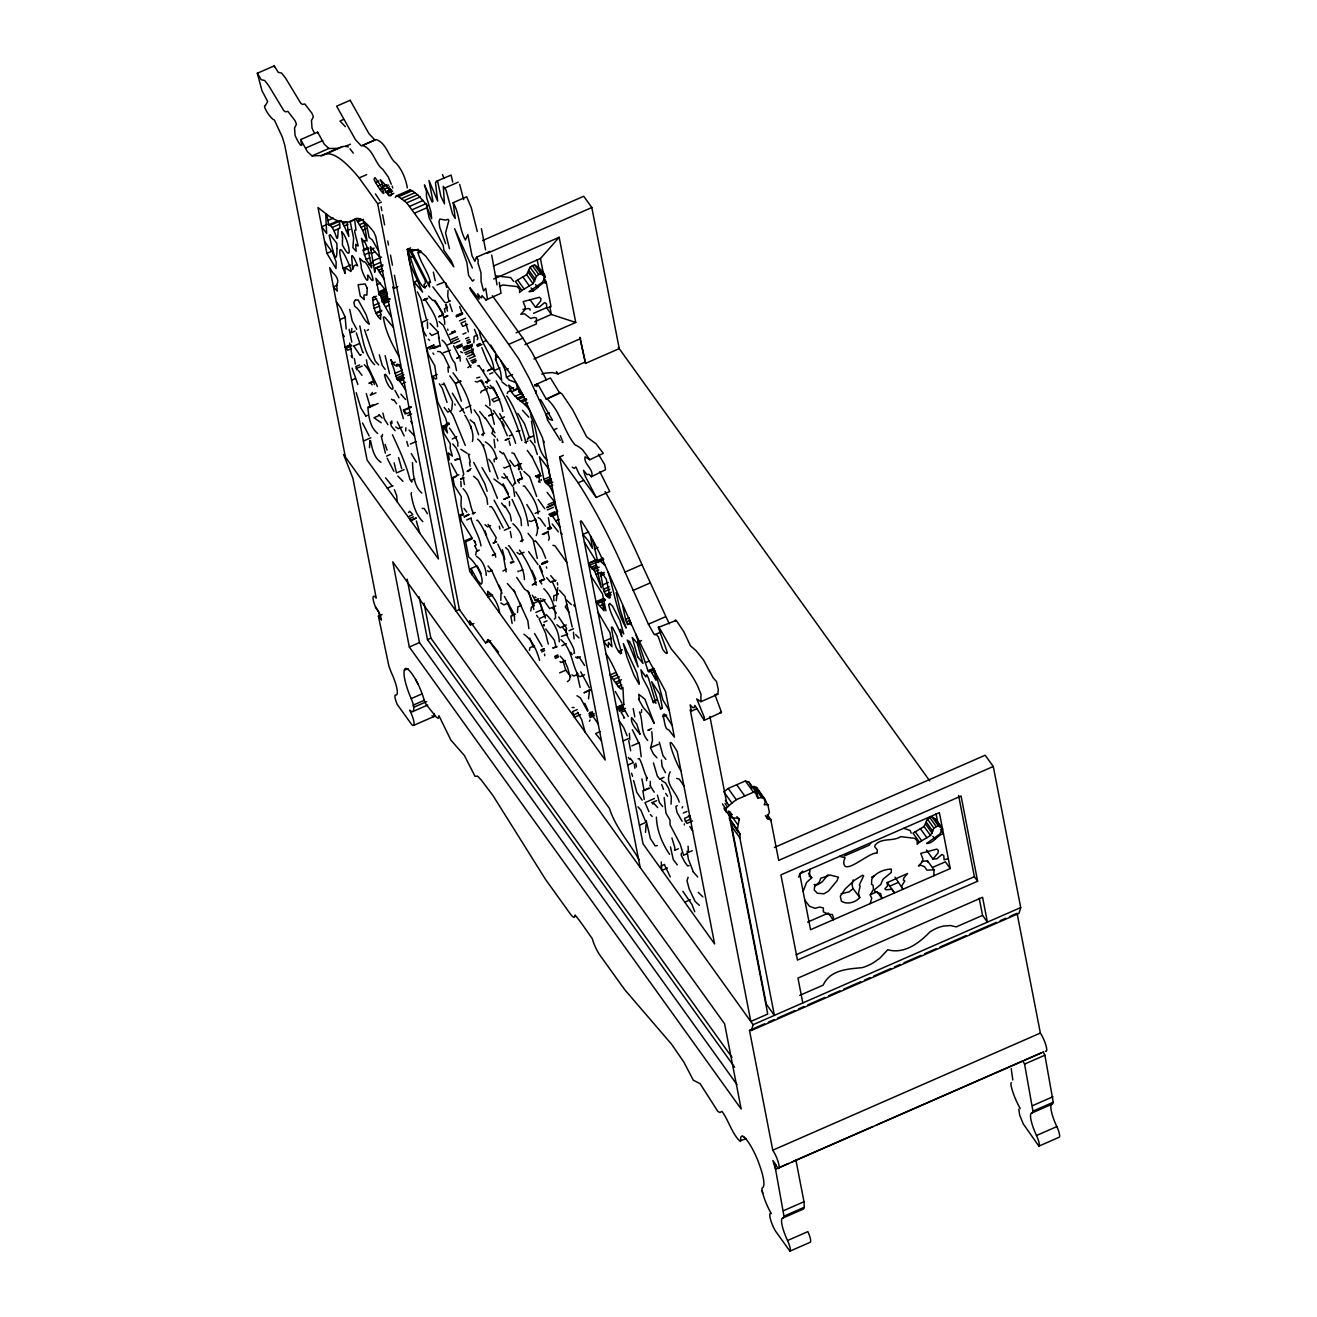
<?xml version="1.0" encoding="UTF-8"?>
<svg xmlns="http://www.w3.org/2000/svg" width="1317" height="1317" viewBox="0 0 1317 1317"><rect width="100%" height="100%" fill="white"/><g stroke="black" fill="none" stroke-linecap="round" stroke-linejoin="round"><path stroke-width="1.5" d="M465.296 445.409L452.949 415.217L448.488 408.764M480.985 545.946C479.602 536.447 473.692 528.265 471.14 519.046M580.122 687.458L576.797 672.724M740.121 834.122L732.038 822.862L731.758 826.516L766.28 1004.114L774.38 1015.374L739.841 837.777L740.121 834.122L737.405 829.611L739.265 818.581L731.264 817.544L727.972 813.659M435.268 280.719L433.342 272.092M382.901 264.832L375.378 268.125L374.703 272.29L370.456 246.641L379.806 257.243M392.433 434.725C399.1 449.179 406.229 464.44 410.031 479.915M404.467 377.814L398.821 380.284L397.257 379.543L390.803 359.59C399.677 374.044 393.569 356.117 401.603 369.386M521.795 440.586C515.556 419.876 506.65 400.105 496.311 380.959M574.064 638.893L573.455 632.259M487.669 504.329L486.796 497.892L477.906 479.931L473.61 476.277M534.965 386.013L534.982 384.91L550.473 377.979L559.807 393.273L546.259 399.199L538.686 385.7L536.924 383.905L537.073 386.474L534.982 384.91M588.518 531.936L582.871 534.406L583.151 535.772M680.955 770.692C676.362 765.045 661.595 724.844 677.218 751.546L714.621 943.943L643.025 843.802L580.32 521.285L581.291 520.939A78.576 17.187 66.4 0 1 590.51 535.904L592.815 540.102A78.74 17.22 66.4 0 1 603.993 562.771L635.699 633.921A263.548 57.652 66.4 0 0 650.45 663.422L665.529 691.409L674.419 737.158L668.773 729.848C664.427 729.914 664.608 718.934 662.895 715.296L664.13 714.044L665.743 715.493L672.164 725.486M364.019 249.308L361.434 238.295L365.171 242.674L367.986 249.061L371.657 267.894L366.11 259.433L363.294 250.74L363.327 249.522L367.772 247.662M427.416 321.891L427.581 328.295M684.346 823.915L684.313 824.969M492.904 428.387L492.558 432.272M381.222 436.19L385.404 453.163M418.065 684.182L415.596 679.506A25.484 5.581 66.4 0 0 404.533 669.464L404.385 670.221A30.143 6.601 66.4 0 0 411.184 698.619A10.503 2.305 66.4 0 1 413.34 704.957L413.472 705.616A10.503 2.305 66.4 0 1 413.686 707.295A21.467 4.692 66.4 0 1 409.653 710.11A12.314 2.7 66.4 0 1 414.015 722.375A12.314 2.7 66.4 0 1 411.727 724.58L397.158 704.315A9.466 2.074 66.4 0 1 395.693 694.997A19.903 4.346 66.4 0 0 392.351 674.847A28.414 6.223 66.4 0 1 388.91 666.139L378.407 616.126L382.095 614.512M531.426 421.127L535.048 442.677M1012.806 1079.973L1011.226 1068.614M933.819 875.756L934 869.862L927.53 860.857L921.884 861.334M598.017 603.285L605.54 599.992L601.935 601.721L604.026 610.792L595.975 601.77L603.499 598.478M527.294 439.302L530.389 436.964M521.516 525.648L520.824 518.733L512.083 499.472M536.249 585.16C533.072 572.829 526.701 560.169 519.491 550.111M671.061 804.21L671.324 796.867L668.608 788.356L665.513 782.957L661.628 780.553M641.906 778.89L644.128 790.595L649.775 788.126M479.289 330.633C481.182 345.202 493.645 355.936 493.941 370.637L501.695 380.465L500.509 371.526L495.307 358.948L496.262 360.512L495.505 354.981L496.295 356.677L498.402 357.236M391.923 423.333L391.775 420.864M541.271 480.326L541.32 479.503M447.945 367.081L448.29 372.151M487.175 491.274L484.903 483.965L473.725 462.448M491.702 255.037L497.085 284.982M1018.798 1109.161L1019.704 1115.236L1023.26 1123.895L1038.899 1146.136L1059.23 1137.229A9.466 2.074 66.4 0 0 1056.827 1126.611A19.903 4.346 66.4 0 1 1051.888 1104.255A28.414 6.223 66.4 0 0 1053.254 1102.247L1044.891 1055.213L1043.196 1052.003M664.18 797.542L665.958 813.165L670.007 820.079L670.073 824.87L680.099 843.999L683.589 855.26L687.342 853.614M602.182 559.725L597.967 562.573L592.815 540.102M600.47 573.965L601.408 571.973L606.264 579.167L610.281 597.474L609.376 598.116C601.573 593.473 603.12 581.916 600.47 573.965L604.24 572.319M366.406 359.87L367.361 365.286L377.419 386.441M356.364 332.954L362.636 352.001M697.055 708.628L691.409 711.098L690.108 704.875L692.742 707.591L694.01 707.673L694.899 705.451L704.233 720.333L704.299 717.337L696.726 698.883L700.842 701.714L700.99 694.388L697.895 686.552C691.326 672.674 680.955 660.574 671.209 648.869C649.067 608.602 661.002 632.539 667.324 652.689L667.044 653.364A14.536 3.177 66.4 0 1 662.747 649.446L658.302 636.852L656.492 634.613L654.236 634.58L648.408 624.209L625.032 572.072A166.09 36.333 66.4 0 0 578.114 482.796L559.577 456.999L563.33 455.353M700.842 701.714L717.781 694.289L718.308 689.828L716.596 681.679L713.172 677.876L703.508 659.949L696.051 650.647L690.454 645.807L683.721 631.518L676.197 620.373L658.385 627.402M511.44 537.534L510.288 531.459M390.392 422.033L391.379 426.214L395.116 430.692M537.352 454.497L534.554 445.837L530.125 440.257M364.529 329.727L375.213 361.039L378.687 364.924M623.649 718.16L624.587 717.946L621.064 712.267L624.834 710.62M502.765 411.513C501.267 402.261 496.427 392.384 490.27 385.321M382.556 434.363L382.193 436.355M467.848 367.608L471.058 365.253M559.231 641.873C559.281 631.716 553.255 621.377 546.242 614.644M538.554 481.923L538.686 481.1M473.922 342.832L474.087 336.477L477.133 335.144M405.866 427.762L405.702 431.005M661.43 760.057L662.155 766.494L665.464 772.667M394.129 462.876L396.516 472.918L404.056 469.626M489.858 405.406C490.566 396.417 485.331 387.774 480.573 380.498M529.418 650.335L529.895 647.717L534.472 645.725M646.417 777.145L646.598 780.586M448.043 290.217L447.764 296.127L449.048 301.149M657.43 795.089L659.438 802.662L662.681 806.58M500.822 600.371L500.987 593.094M378.588 250.971L372.184 239.826L369.106 237.422L366.719 225.388L364.035 221.569A78.74 17.22 66.4 0 0 356.644 218.392L347.803 222.326L339.358 221.355A263.548 57.652 66.4 0 1 329.365 216.4L318.006 207.559L326.896 253.308L336.016 268.586L336.148 261.869L332.51 252.354L324.624 241.637M810.021 869.286L809.329 876.282L811.749 877.731L806.514 882.571L803.107 891.494M339.358 221.355L339.984 227.462L338.173 229.339C337.284 251.218 336.477 227.018 328.806 224.828L326.764 214.605M546.259 399.199L559.988 392.482L562.079 394.079L572.549 409.505L586.723 436.964L596.107 443.829L603.301 453.328L589.818 459.715L585.044 456.834C583.546 464.028 592.979 468.226 591.992 475.651L591.382 476.738L588.88 474.219L587.069 474.68L583.48 470.317L585.225 476.112L596.206 497.447L609.755 491.504L599.861 471.733M682.14 807.93L682.65 806.712M730.293 816.869L731.873 814.63L726.54 812.293L725.848 808.737L731.906 803.057L723.823 791.797L728.186 788.455L745.356 780.932L749.06 782.232L757.143 793.492L757.555 798.069L761.786 797.608L764.568 798.695L765.671 801.148L764.173 804.736L767.893 804.835L769.375 812.457L766.675 818.203L770.725 819.421L778.693 860.396L993.281 766.478L985.182 755.217L774.38 847.489M477.281 231.496L471.288 207.773L466.712 196.76L453.163 202.686L455.27 218.49L452.538 213.996L446.101 190.29L443.253 186.323L444.471 203.822L440.833 196.151L437.573 180.989L435.466 182.701L437.656 201.122L428.98 180.495L432.997 201.452L432.141 202.044L424.42 184.907L426.461 191.261L426.478 196.924L430.873 211.477L431.663 218.704L426.494 205.88L429.21 218.079L443.253 245.703L443.911 250.246L451.336 260.865L453.822 266.824L406.723 202.851L398.639 196.612L396.433 195.871L395.265 197.501M948.306 858.585L944.091 859.853L943.795 855.606L941.968 854.453L936.881 858.766L932.979 859.079L938.066 852.922L938.362 850.535L936.864 849.103L920.748 853.383L922.855 858.882L922.443 861.713L918.393 865.993L920.797 865.236L924.419 866.586L926.921 870.125L934 869.862M536.233 535.64C540.81 524.94 532.052 513.367 526.833 504.51M544.563 279.55L546.176 281.805L551.016 306.696L546.736 307.997L546.456 303.75L544.596 302.597L539.46 306.943L535.492 307.273L540.661 301.083L540.974 298.696L539.46 297.263L523.145 301.626L525.269 307.124L524.841 309.956L520.742 314.269L524.429 313.775L530.8 318.566A6.404 4.363 -35.7 0 1 536.513 318.055L536.332 323.966L516.099 332.822M670.172 771.828C664.081 784.125 676.263 791.402 679.193 802.102M839.637 856.33L845.07 857.746L843.851 861.088C842.304 878.159 869.664 851.095 877.04 853.251L877.352 849.992L874.603 846.617L875.377 844.79C882.028 837.447 892.975 841.777 900.746 836.641L914.772 838.336L917.241 840.954L917.159 844.279L919.447 842.189L912.977 833.167L924.073 826.5L927.431 819.092L931.843 816.738L936.008 819.569L942.478 828.574L938.313 825.743L931.843 816.738M919.447 842.189L930.543 835.505L933.901 828.113L938.313 825.743M499.637 286.447L502.962 284.966L517.137 286.612L519.639 289.213L519.54 292.539L521.845 290.431L515.375 281.41L526.619 274.677L530.027 267.252L534.504 264.865C538.571 267.812 547.658 273.887 544.053 279.006L542.522 282.167L529.022 291.683C536.282 291.798 539.41 283.353 546.176 281.805M521.845 290.431L533.089 283.698L536.513 276.257L538.719 274.463L540.974 273.87L545.189 276.702M391.412 316.969C385.93 308.754 381.749 300.572 379.214 291.699L384.86 289.23M473.676 513.992C469.412 505.679 470.284 495.538 463.057 488.689M385.124 355.656L389.585 373.83M681.399 853.004L681.185 855.079L684.692 861.944L687.672 865.944L689.038 865.615M478.614 434.758L474.186 422.592M528.298 525.697C526.685 513.943 522.536 501.761 515.737 491.85M787.533 1240.532L807.848 1231.625A9.466 2.074 66.4 0 1 810.268 1242.26L789.937 1251.15A9.466 2.074 66.4 0 0 787.533 1240.532A19.903 4.346 66.4 0 1 782.611 1218.159A28.414 6.223 66.4 0 0 783.977 1216.167L774.577 1163.8L778.347 1168.541A11.721 2.568 66.4 0 0 778.215 1161.956A11.721 2.568 66.4 0 0 772.766 1150.202L749.488 1030.404L751.447 1030.454L753.11 1024.692L1020.708 907.561L993.281 766.478M1020.708 907.561L1019.029 913.339L751.447 1030.454M475.7 555.132L476.277 551.411L479.322 550.078M853.284 879.954L852.017 884.135L852.79 888.168L859.754 897.568C855.573 902.507 847.029 904.927 841.415 901.174L840.295 896.251L845.267 888.827L854.387 880.316L862.536 875.229L863.672 875.789L859.392 884.892L860.1 886.39L858.486 893.14L859.754 897.568M650.236 781.409L650.417 786.134M656.409 817.198C656.706 830.187 662.253 843.571 669.563 854.338M486.269 575.414C485.989 568.434 482.664 560.104 476.507 556.367M369.468 447.681L369.879 440.52M871.163 842.485L869.253 845.218L844.246 856.017M461.18 486.681L460.802 481.248M490.039 471.7C486.269 461.329 486.747 446.216 477.659 439.104M548.547 540.184L549.436 538.209L547.79 531.541M645.495 832.328L646.087 824.343M661.249 861.911L661.825 870.438L667.472 867.969M386.408 291.238L375.855 278.266L379.263 295.288L379.214 291.699M480.639 392.812L481.265 391.297L487.356 388.63M687.079 851.259L688.412 859.26L693.417 872.068M798.678 877.122L800.045 873.566L802.662 871.146M351.837 328.493L351.31 332.707L355.063 331.061M488.13 379.494L486.961 383.263M511.358 520.956L510.239 514.815L505.004 505.876M650.763 747.612L652.458 740.45L651.833 731.775M470.893 426L471.206 428.766M870.142 903.627L871.755 898.227L870.191 895.033L873.467 889.337L873.039 885.106L871.558 884.366L871.722 879.344C875.245 872.71 884.267 869.22 891.362 869.072L891.263 872.43L882.983 879.246L880.76 884.497L874.504 889.716L874.9 891.741L880.596 893.552L881.946 898.457L877.089 891.708L870.339 894.655M471.865 352.182L473.363 349.021M524.396 579.661C524.182 567.446 516.165 555.642 509.152 545.88L508.461 545.814M426.807 285.526C418.46 299.634 401.669 218.671 410.147 264.305L422.576 292.111L414.312 282.118L414.74 287.304M556.301 600.717L557.733 587.645M653.693 668.871L649.363 671.67L647.997 670.797L635.699 633.921M502.403 549.699L504.806 559.462M514.684 496.394L513.416 487.405M513.515 485.133L514.519 483.158M459.814 411.414L463.502 408.879M366.258 393.52L370.357 407.299M704.233 720.333L721.502 712.299L714.868 694.52M566.787 604.24L565.322 606.972L568.993 612.076M589.39 721.288L590.082 720.02M357.895 384.432L352.1 368.151M411.53 492.69L411.052 493.513C412.665 503.473 415.497 514.387 422.79 521.647M372.612 297.84L374.308 296.457C379.526 302.4 381.222 311.619 380.58 319.307C374.621 313.989 373.123 305.478 372.612 297.84L376.382 296.193M590.51 535.904L592.42 548.316L588.353 540.81L582.871 534.406M530.751 611.039L531.377 607.055L534.422 605.721M495.011 541.369L496.196 537.599L488.047 524.38M659.323 742.179L662.978 755.645L665.908 759.333M472.243 513.795L475.289 512.461M517.482 612.487L517.861 606.907L520.906 605.573M648.935 811.684L645.017 802.613L654.434 798.497M457.806 446.265L457.888 442.66L455.649 437.26L449.509 428.074M504.098 499.275L508.823 497.036M408.813 191.574L409.982 189.944L412.188 190.685L417.604 194.718L427.729 205.896M497.414 498.369L491.768 484.277L482.006 467.634M408.599 512.576L409.587 511.243L412.155 513.679M473.857 623.484L470.465 624.966L469.642 620.735L485.594 642.943L488.195 639.634L498.567 652.162M495.077 447.764L494.007 439.368M514.634 620.784L514.305 614.397L504.427 596.436M509.728 438.314L505.481 439.927M828.064 874.768L822.088 881.978L817.495 884.794L814.169 884.514M641.346 712.612L641.741 709.616M521.96 541.682C523.195 535.097 517.581 527.788 512.889 523.705M853.284 888.563L849.136 891.872L841.086 893.799M493.727 278.99L540.464 258.527L559.165 237.29L575.727 322.467L524.973 344.692M475.338 545.732L476.145 544.826L474.219 540.908M505.152 440.322L508.527 438.594M477.363 339.72L477.873 337.909L474.433 329.349M589.588 689.762L588.501 698.883M372.415 392.433L370.324 395.281L375.971 392.812M462.827 476.178L463.749 474.087L459.353 455.353L456.324 448.208L452.752 443.977M437.524 326.649C437.409 317.167 429.474 306.614 424.683 298.91M465.675 408.04L470.827 405.471M936.074 813.857L937.72 822.335L942.577 829.084L939.861 834.023L926.526 843.473C933.72 843.604 936.782 835.208 943.466 833.677L940.568 829.628M474.038 279.797L472.54 281.163L468.572 275.319L466.893 262.527L454.678 228.763L472.359 268.042M472.424 441.541C474.548 432.865 469.642 423.333 465.329 415.711L464.72 415.382M368.48 329.53L367.196 330.567M507.21 393.503L507.918 391.89L510.963 390.556M528.891 628.653L527.821 620.768L514.387 591.481L507.341 583.579M567.38 681.679L569.487 679.901L570.129 676.74L567.545 667.538L564.894 661.381L560.186 656.162M341.877 146.862L322.731 155.505L312.03 155.883L307.388 151.669L300.72 139.569L317.66 132.161L324.328 144.261L328.954 148.475L337.778 148.409L341.877 146.862A166.09 36.333 66.4 0 1 348.314 146.928M518.141 571.726L518.058 570.887M483.059 435.647L483.602 432.223L479.24 417.16L474.087 409.817M526.142 443.236C521.911 427.268 516.379 410.624 507.226 396.466L506.502 396.121M509.547 505.712L509.481 501.415M731.906 803.057L736.269 799.715L753.439 792.192L757.143 793.492M505.02 498.88L504.246 499.044M390.326 188.529L386.144 192.397L391.692 190.191M573.784 653.495L574.442 653.051C574.097 644.474 565.701 638.268 566.014 629.263M490.023 251.333L476.474 257.259L474.877 261.276L472.029 255.794L467.848 234.591L465.444 240.04C458.843 228.615 459.962 214.194 453.163 202.686M871.558 877.237L874.274 875.492M426.938 348.281L433.902 345.087L426.938 348.281L428.091 354.026L434.775 365.78L436.684 378.72L435.087 378.901L432.585 376.53L437.162 374.522M677.234 805.658L675.851 806.481L677.02 812.424L682.107 821.232M370.291 382.325L368.958 383.428L372.711 381.782M688.1 877.287L686.997 880.711L689.104 888.777L695.096 901.404L699.393 905.339M444.751 324.295C445.047 316.31 438.94 306.68 433.688 300.111M460.357 361.187L459.929 357.911L453.641 345.762M370.209 406.838L368.76 407.562L378.16 403.446M412.451 462.58L412.781 467.749C413.39 476.194 414.822 487.175 421.835 493.068M464.407 484.508L463.551 479.339M554.408 619.089L555.544 617.887C555.33 607.417 551.28 595.745 543.806 588.699M556.63 513.334L557.387 512.971L550.539 516.001L552.531 516.165L559.906 527.08M527.985 438.347L529.22 436.8L524.462 423.646L517.877 413.423M539.542 399.545L540.744 399.709L552.547 420.288L549.173 419.25L545.929 414.361L529.302 378.522L518.569 358.57L470.597 290.168L469.971 287.616L479.026 299.14L477.758 293.773L480.54 297.576L481.561 297.79L482.022 295.617L485.907 299.947L487.488 299.206L485.726 288.357L483.537 290.925L481.084 281.41L480.985 272.817L477.989 263.021L478.153 259.712L476.474 257.259M345.383 457.032L284.801 145.364L282.381 137.215L274.348 119.929C271.154 119.748 261.655 104.932 265.458 105.459L267.664 101.524L262.001 90.725L257.325 73.258L274.265 65.85L278.2 72.303L281.591 73.077L285.476 77.95L300.671 103.121L302.4 104.405L304.787 103.961L311.964 113.262L313.38 116.818L311.487 120.555L312.03 128.095A14.536 3.177 66.4 0 0 314.335 132.836M343.408 119.518L340.016 120.999L345.35 126.695M305.742 148.047L322.681 140.639M312.03 155.883L328.954 148.475M320.838 155.834L337.778 148.409M345.4 146.401L350.47 144.179M324.953 154.287A166.09 36.333 66.4 0 1 359.129 177.927L366.653 174.634M375.543 182.503C388.729 203.921 384.317 189.352 374.966 177.548L373.962 179.227L375.543 182.503L378.934 181.022M377.683 186.158L381.057 184.676M386.424 184.742L383.049 186.224L388.647 185.088M379.872 189.352L383.263 187.87M386.605 192.414L388.778 195.558L390.754 195.756L392.005 194.142L389.997 189.829L380.267 179.622L384.416 189.138L389.503 186.915M390.82 189.5L385.749 191.722L384.416 189.138M391.231 190.158L386.144 192.397L389.865 191.163M387.478 193.418L392.548 191.195M327.67 220.532L333.316 218.062M388.778 195.558L393.849 193.336M327.39 224.302L321.743 226.771L326.665 233.488L325.727 213.881M328.806 224.828L338.206 220.713M397.849 286.629L394.096 288.275L377.666 203.74L381.42 202.094M396.433 195.871L409.982 189.944M329.53 225.586L341.301 220.532M402.031 194.537L407.118 192.315M398.639 196.612L412.188 190.685M436.273 181.384L451.122 175.062L452.735 182.092M332.049 227.545L339.572 224.252M342.354 222.112L342.897 223.61L346.667 221.964M401.356 198.637L414.904 192.71M354.01 220.104L350.24 221.75L353.615 238.262L352.874 247.612L356.166 251.218L355.672 244.32L358.01 246.049L357.994 245.143L354.685 231.874L354.783 230.228L356.018 230.063L354.569 219.297M342.897 223.61L344.165 225.997L347.918 224.351M334.041 230.722L339.687 228.253M356.002 218.556L357.105 220.729L360.874 219.066M404.056 200.645L417.604 194.718M357.105 220.729L357.829 221.832L363.476 219.363M406.723 202.851L420.271 196.924M357.829 221.832L359.475 224.73L365.122 222.26M347.062 222.359L348.791 236.401L346.437 230.985L350.207 229.339M444.636 188.117L458.184 182.19M359.475 224.73L360.99 227.364L364.76 225.717M409.571 206.407L423.119 200.48M360.99 227.364L362.57 230.277L366.324 228.631M412.336 209.666L425.885 203.723M415.102 212.91L426.955 207.724M326.896 253.308L332.543 250.839M362.57 241.966L366.34 240.32M363.294 250.74L368.941 248.271M370.423 249.753L374.193 248.106M364.2 254.872L369.847 252.403M370.966 253.605L374.736 251.959M343.095 268.289L345.07 273.442L344.922 269.195L346.437 268.454L350.865 271.516L351.26 270.594C345.614 253.786 334.057 234.475 343.095 268.289L350.618 264.98M366.11 259.433L369.879 257.786M372.184 261.21L381.584 257.095M368.727 264.207L372.481 262.544M407.167 249.39L419.135 250.378L425.868 256.255L513.663 378.473A43.757 9.565 66.4 0 1 522.256 393.931L542.588 437.919L605.194 760.041L469.774 571.512L407.167 249.39L410.558 247.909M372.974 265.672L380.498 262.379M407.546 251.366L410.608 250.032M407.99 251.399L412.55 249.407M423.761 286.859L425.095 288.077L423.942 284.62L425.523 283.188L424.979 279.895L410.328 251.629L414.904 249.637M410.328 251.629L416.468 249.786M337.185 285.196L333.415 286.843L337.267 291.172L336.658 284.423C339.885 280.916 335.67 274.858 332.641 272.553L329.694 267.697L367.097 460.094L438.462 559.017L375.773 236.484L373.896 232.187A78.74 17.22 66.4 0 0 365.846 223.133M375.378 268.125L382.77 265.886M411.892 251.777L429.655 287.04L429.029 281.92L430.511 282.513C428.107 271.993 420.666 262.906 417.868 252.354L420.913 251.02M377.123 268.355L378.506 270.248L382.276 268.602M409.258 257.984L413.834 255.975M378.506 270.248L379.543 272.306L383.296 270.66M376.827 284.719L380.597 283.073M482.598 240.534L583.727 196.266L591.81 207.543L619.237 348.626L585.522 363.377L579.892 337.415L585.522 363.377M378.917 292.506L382.687 290.859M380.218 292.835L385.865 290.366M380.992 294.103L386.638 291.633M381.486 295.65L387.132 293.181M413.719 282.233L418.296 280.225M372.892 300.276L376.646 298.63M381.749 297.329L387.396 294.86M381.469 298.3L387.116 295.831M486.944 253.44L591.81 207.543M381.568 299.749L387.198 297.28M339.802 319.685L345.449 317.216M381.881 301.066L387.527 298.597M373.501 305.56L379.148 303.075M382.177 301.922L389.7 298.63M382.539 302.4L390.062 299.107M383.56 303.684L389.206 301.214M374.094 308.474L379.74 306.005M385.716 306.696L389.47 305.05M443.533 282.381L436.981 284.966M376.036 312.738L381.683 310.269M376.185 313.462L381.831 310.993M377.65 316.146L381.42 314.5M493.365 266.083L559.165 237.29M427.663 298.218L423.103 300.21L426.955 299.14M350.766 344.61L345.12 347.095L347.704 350.223L351.458 348.577M445.903 302.894L450.463 300.885M347.112 346.799L350.882 345.153M346.206 348.215L351.853 345.745M353.516 346.141L359.162 343.671M427.86 319.735L421.769 322.402L423.498 331.061L426.214 335.95M443.22 314.565L438.561 316.804L443.138 314.796M444.57 316.854L447.615 315.52M444.767 317.315L447.813 315.981M485.907 299.947L501.036 293.279L499.275 282.414M456.423 316.64L462.514 313.973L462.448 312.672L456.357 315.356L456.423 316.64L462.514 313.973M459.468 320.838L465.56 318.171M359.623 364.941L355.853 366.587L356.907 369.896L356.38 368.447L362.126 366.093M437.886 332.773L431.795 335.44L429.721 333.283M465.56 321.134L460.999 323.142L462.827 326.402L467.403 324.394M454.595 331.127L451.55 332.46L455.221 331.193M449.377 334.502L455.468 331.835M351.557 380.169L355.327 378.522M391.495 363.722L395.248 362.076M462.942 334.156L465.988 332.822M451.418 339.523L457.509 336.839M429.572 349.12L435.664 346.437M432.947 348.215L439.187 345.581M434.198 348.33L438.775 346.322M452.472 341.432L458.579 338.765M396.763 366.225L400.516 364.579M452.653 342.667L447.731 344.774M453.756 343.539L459.863 340.873M465.691 338.683L468.737 337.35M374.127 381.057L370.357 382.704L372.184 384.844M466.613 340.741L469.659 339.407M394.656 373.485L402.179 370.192M455.945 346.684L462.053 344.017M533.55 313.331L546.489 307.668L551.329 314.434L575.727 322.467M467.173 342.535L470.218 341.202M450.282 350.273L443.236 352.775M456.884 347.622L461.46 345.614M457.575 347.721L462.152 345.729M467.387 343.523L470.432 342.19M457.411 348.034L461.971 346.025M395.528 376.135L403.068 372.843M462.975 347.49L467.551 345.482M467.881 346.141L472.457 344.132M396.351 378.144L403.875 374.851M463.238 348.923L467.815 346.914M467.634 347.392L472.21 345.383M466.86 348.1L471.437 346.108M467.502 348.297L472.079 346.289M397.257 379.543L402.903 377.074M483.257 341.844L486.302 340.51M463.765 350.618L469.873 347.951M477.001 344.807L480.047 343.474M477.017 345.482L480.079 344.149M398.08 380.3L403.726 377.831M477.429 346.486L481.989 344.478M534.702 321.71L551.329 314.434L549.782 306.449M398.821 380.284L399.693 381.288L403.446 379.642M464.753 352.841L470.844 350.174M459.913 355.985L456.653 358.422L459.715 357.088M465.625 354.52L471.716 351.853M399.693 381.288L401.669 383.955L405.438 382.309M467.321 356.66L473.412 353.993M469.165 358.668L475.256 356.002M470.877 360.907L475.453 358.899M509.317 344.083L522.865 338.156L532.117 352.643L546.308 379.757M373.501 404.681L367.855 407.151C368.612 416.353 369.945 427.251 377.699 433.507M471.881 362.307L476.441 360.298M472.77 363.212L475.816 361.879M379.592 415.283L373.946 417.752L381.239 422.741M460.522 381.074L455.945 383.082L461.049 381.189M488.031 370.423L492.591 368.414M487.389 370.95L493.48 368.283M405.224 414.032L403.463 410.081L411.003 406.788M493.941 370.637L500.032 367.97M403.628 410.608L411.151 407.315M479.882 377.139L476.639 377.963M489.743 373.962L492.788 372.629M481.643 380.004L477.083 382.012L475.289 381.436M546.868 460.012C535.196 448.29 538.867 431.252 531.13 417.193C531.064 402.376 511.012 399.808 508.757 385.091L514.848 390.244L517.499 387.61L515.918 382.556L509.152 380.02L506.452 377.222L505.201 370.044L508.247 368.711M410.361 412.023L406.591 413.67L403.463 410.081M533.978 358.998L580.698 338.551M407.809 415.563L411.579 413.917M488.903 380.415L485.364 382.309L489.94 380.317M506.452 377.222L512.543 374.538M363.393 441.03L370.917 437.738M402.129 427.054L398.376 428.7L395.775 426.988M493.151 387.149L490.089 388.482L487.208 386.391M451.204 410.69L447.764 412.073L444.158 407.43M510.519 389.058L513.564 387.725M498.089 396.845L491.998 399.512L493.727 401.833L499.818 399.166M512 391.593L518.091 388.927L523.952 396.845L517.861 399.512M541.781 374.044A28.562 19.459 -35.7 0 1 545.403 373.09L552.267 372.579L558.112 373.896L584.715 362.257M448.932 422.872L445.887 424.206L447.352 424.453L445.706 418.526L437.623 401.685L432.585 376.53M449.278 459.962L448.373 452.9L452.34 456.094L450.184 448.34L450.398 443.845L443.994 433.523L442.561 426.379L448.669 423.712M442.644 426.757L448.735 424.09M442.677 426.988L449.097 424.189M515.177 396.269L521.269 393.602M442.561 426.379L444.059 428.091L447.105 426.757M410.361 444.043L416.007 441.574M516.758 398.442L522.849 395.759M386.49 456.126L390.244 454.48M520.199 401.241L526.29 398.557M522.158 401.8L526.718 399.808M524.742 404.138L527.804 402.788M452.274 439.005L456.785 436.767M499.9 418.888L504.477 416.88M484.59 433.26L481.578 434.742M549.321 412.88L545.929 414.361L547.592 420.172L560.252 440.339M387.28 488.195L392.927 485.726M519.935 430.791L516.297 431.4M509.3 435.911L512.346 434.577M457.789 458.678L454.744 460.012L459.254 459.156M411.036 480.475L411.777 481.824L411.036 480.475L414.806 478.828M533.418 435.746L530.504 437.442M524.808 442.364L527.854 441.03M553.568 429.935L556.959 428.453M470.992 468.506L467.107 471.519L470.169 470.153M458.876 474.778L452.785 477.445L454.414 485.627L461.296 496.624L460.966 505.201L463.041 515.21L460.292 514.963L461.444 520.775L472.112 537.962M497.118 457.987L494.073 459.32L494.237 461.757M452.9 478.055L455.945 476.705M460.621 478.861L463.666 477.528M460.934 479.306L463.979 477.972M510.552 465.395L504.46 468.062L503.785 467.37M521.483 463.6L514.404 466.317L509.877 460.242M409.06 516.33L412.814 514.684M413.439 516.857L409.669 518.503L410.361 520.33L416.007 517.861M507.243 476.886L504.197 478.219L501.744 476.919M410.641 520.742L416.287 518.272M522.487 478.795L517.532 480.079L522.092 478.071L520.116 471.634M522.19 478.203L517.927 480.804M540.233 474.713L535.492 476.425L540.069 474.433M535.492 476.425L540.2 474.564M536.727 477.692L541.303 475.684M460.292 514.963L463.337 513.63M460.407 515.293L463.452 513.959M460.423 515.638L463.469 514.305M553.37 493.463L549.782 486.45L545.337 482.45L543.905 479.437L550.012 476.77L547.658 465.362M468.819 514.815L464.243 516.824L468.605 514.239M464.243 516.824L468.803 514.486M544.596 481.347L550.687 478.68L551.444 479.783L545.337 482.45M503.967 499.258L509.597 496.888M546.259 482.796L550.835 480.787M547.164 483.141L551.741 481.133M466.728 519.935L471.305 517.943M548.267 484.261L552.844 482.252M549.782 486.45L552.827 485.117M591.382 476.738L605.54 469.725L604.684 464.687L598.412 454.233M578.114 482.812L583.76 480.343M490.632 525.532L487.586 526.866L484.969 524.676M465.428 540.628L471.519 537.962L472.161 538.851L466.053 541.517L465.428 540.628L468.687 556.992C475.437 562.26 483.586 576.583 481.94 582.97L481.034 584.254L477.775 580.649L470.992 568.516L477.1 565.849L481.265 573.603M547.987 504.559L554.078 501.892M547.032 507.061L553.14 504.395M546.753 507.736L552.844 505.07M535.13 513.317L539.707 511.309M547.312 509.942L553.403 507.275M504.362 530.257L510.453 527.59M535.723 519.458L531.146 521.45L529.072 520.873M548.86 514.321L554.951 511.655M549.782 515.589L555.873 512.922M552.531 516.165L557.091 514.173M496.493 541.764L493.282 542.966L496.41 541.6M556.087 520.742L559.132 519.408M550.539 526.833L547.493 528.166L548.267 529.269L551.313 527.936M520.396 541.271L523.442 539.838M548.498 529.615L551.56 528.282M495.505 553.634L492.229 555.527L495.274 554.194C487.948 543.608 485.808 529.944 477.544 520.281L476.754 520.297M542.324 534.225L548.415 531.558L543.526 534.455M524.067 552.267L519.507 554.276L516.988 552.432M491.949 570.376L488.903 571.71L487.537 570.788M510.436 562.458L513.482 561.124M510.963 563.215L514.009 561.882M506.387 569.174L502.896 571.018M519.655 571.051L522.717 569.718M547.23 561.009C539.295 563.742 540.217 565.866 547.609 561.816M541.468 564.137L547.559 561.47M492.69 595.037L488.113 597.029L487.537 594.955L490.582 593.621M594.296 549.008L598.066 547.362M459.781 609.392L456.011 611.055L392.96 286.711L394.096 288.275M536.348 582.098L532.216 584.946L535.278 583.612M544.612 579.529L539.707 580.995L544.283 578.986M544.431 579.2L540.036 581.538M588.452 563.116L595.992 559.824M596.091 560.383L588.567 563.676L594.938 571.594L601.276 587.728L594.988 559.248L584.369 542.044M597.375 560.532L603.021 558.062M589.44 565.306L596.963 562.013M556.037 580.336L550.473 582.163L546.571 577.57M597.77 561.898L603.762 559.198M508.527 602.906L503.95 604.915L500.888 603.005M590.724 567.429L596.371 564.96M409.324 647.009L392.762 561.832L724.613 1023.836L741.158 1109.013L409.324 647.009L419.481 642.564L407.167 579.167M734.639 1067.247L427.465 639.601L430.857 638.103L424.058 603.186M591.761 568.895L597.408 566.425M592.848 569.273L596.617 567.627M593.555 569.652L599.202 567.166M594.938 571.594L598.708 569.948M538.324 599.07L535.212 600.272L532.331 595.119M535.229 600.585L538.274 599.251M596.272 574.196L600.025 572.533M533.632 603.318L539.723 600.651M540.579 601.474L543.625 600.14M540.628 601.688L545.189 599.696M558.276 593.934L553.7 595.926L553.93 600.881M600.684 575.727L604.454 574.08M515.424 614.15L510.848 616.158L512.132 623.517M625.032 572.072L641.972 564.664L669.266 623.797M535.821 612.438L541.913 609.755L540.168 602.478M404.385 670.221L408.072 668.608M602.692 584.896L608.339 582.427M555.758 605.919L549.666 608.602L542.983 599.12M603.565 589.275L609.211 586.806M539.262 618.628L545.353 615.961L541.913 609.755M485.594 642.943L490.681 640.721M604.24 591.712L609.886 589.242M605.606 594.691L611.253 592.222M543.97 622.184L547.016 620.85M606.018 595.498L610.051 593.588M607.367 596.436L611.121 594.79M596.996 602.05L604.536 598.741M633.016 590.46L649.956 583.052M600.42 605.622L604.19 603.976M566.31 625.015L560.219 627.682L556.91 624.735M411.184 698.619L422.263 693.763M569.043 630.695L573.603 628.703M567.66 634.201L561.404 636.457M424.453 700.216L413.357 705.056L413.686 707.295L426.626 701.632M541.024 649.956L544.069 648.622M541.139 650.335L544.184 648.935M541.666 651.915L544.711 650.582M553.041 647.964L556.087 646.631M557.124 646.861L552.975 647.964M566.409 643.733L561.832 645.725M412.912 711.493L427.696 705.023M630.892 623.83L631.057 624.686L628.489 623.649L627.732 624.768L625.575 619.434L629.328 617.788M626.365 621.953L630.119 620.307M627.271 624.11L631.024 622.464M554.77 656.278L557.815 654.944M554.918 657.265L557.964 655.932M555.362 658.385L558.408 657.051M611.22 638.185L603.696 641.478L608.256 647.305L608.487 642.433L611.961 646.795L610.1 632.802L598 612.207M413.719 725.354L434.05 716.464M565.47 660.492L560.91 662.5L560.038 661.644M648.408 624.209L665.348 616.8M580.353 656.821L577.307 658.154L575.562 657.035M559.626 672.855L565.734 670.172L570.804 676.675M637.84 642.153L641.609 640.506M655.175 634.531L660.805 632.061M618.529 651.487L620.62 653.792L621.624 653.084L616.85 635.946L612.421 627.188L611.384 627.155L613.442 639.568L616.076 647.157L618.529 651.487L622.299 649.841M578.443 674.041L573.883 676.033L571.973 674.798M584.633 674.716L580.056 676.708L578.426 675.654M615.829 672.444L610.183 674.913C635.189 713.419 612.685 661.677 606.166 654.17M611.862 677.053L617.508 674.567M645.626 662.616L649.396 660.969M590 689.598L583.958 692.841L590.065 690.174M613.804 679.309L619.451 676.839M615.829 682.206L621.476 679.737M616.817 683.803L620.587 682.157M647.997 670.797L653.627 668.328M648.507 671.785L654.45 669.201M618.101 686.618L621.854 684.972M649.94 670.518L651.717 672.608L655.487 670.962M577.175 709.583L572.599 711.575L574.475 717.271L580.567 714.604M573.702 714.901L578.278 712.892M589.39 713.205L592.452 711.871M588.946 713.798L591.992 712.464M589.259 715.345L593.835 713.353M589.423 716.135L594 714.127M589.917 717.633L594.494 715.625M616.504 707.361L624.028 704.068M624.11 704.513L616.586 707.805L617.887 709.715L623.534 707.245M617.146 708.661L622.793 706.192M617.393 709.007L623.04 706.538M619.072 710.966L624.719 708.497M619.945 710.884L625.591 708.414M653.331 701.517L655.948 703.196L648.524 678.337L646.762 674.699L645.84 676.938L640.885 669.76L642.367 677.35L648.458 688.939L653.512 702.866L653.314 701.517L657.101 699.87M600.19 731.577L595.613 733.585L601.457 740.812M662.863 716.728L666.632 715.082M623.023 740.977L628.67 738.491M651.586 728.564L647.832 730.211L649.594 730.161M631.864 745.883L639.387 742.59M658.286 744.319L650.45 747.727L653.413 753.999L656.969 757.802M627.715 765.062L633.362 762.592M663.998 777.293L659.85 779.22L657.381 776.207L653.462 762.971M648.557 788.208L642.91 790.677L644.211 799.452M656.656 800.621L652.886 802.267L657.726 807.617M639.404 825.216L645.05 822.746M683.243 813.05L686.997 811.404M690.19 815.882L684.56 818.351L685.466 821.396L686.947 823.388L692.594 820.919M685.466 821.396L691.112 818.911M678.321 848.79L674.551 850.436L674.913 847.901L671.917 837.958M692.215 850.716L688.445 852.362L688.067 846.238M660.936 866.059L664.69 864.413M684.675 902.244L690.322 899.774M807.568 922.13L828.278 913.076L833.134 919.826L833.48 917.669L832.328 914.475L828.623 914.442L823.339 911.841L823.339 907.89L819.684 907.051L814.96 908.302L809.461 906.244L804.786 900.071M889.683 886.193L898.095 882.522M932.617 867.409L945.392 861.812L950.248 868.562L810.548 929.72L799.682 873.813L939.383 812.655L950.248 868.562M796.11 954.743L974.382 876.71L958.595 795.484M977.626 881.221L797.476 960.077L780.915 874.883L961.064 796.028L977.626 881.221L974.382 876.71M799.748 995.389L823.158 985.149C830.22 969.641 847.819 969.049 862.207 967.649A35.444 24.15 -35.7 0 0 873.155 962.892L879.805 958.233L887.79 949.722C904.005 954.43 919.101 943.186 929.687 932.156A27.887 18.998 -35.7 0 1 943.696 926.032L950.479 925.538L956.257 926.888L982.548 915.381L979.206 898.194M749.488 1030.404L764.568 1023.803M768.338 1022.157L773.984 1019.671M777.754 1018.025L794.711 1010.6M798.481 1008.954L804.127 1006.484M807.897 1004.838L824.87 997.413M828.623 995.751L839.933 990.812M843.703 989.166L860.659 981.741M864.429 980.095L870.093 977.609M873.862 975.963L890.819 968.538M894.589 966.892L900.235 964.423M904.005 962.76L920.962 955.352M924.732 953.689L936.041 948.75M939.811 947.104L966.201 935.547M969.954 933.901L996.343 922.344M1000.113 920.698L1005.76 918.229M1009.53 916.583L1017.07 913.274L1040.364 1033.071A11.721 2.568 66.4 0 1 1045.797 1044.842A11.721 2.568 66.4 0 1 1045.928 1051.41L1045.385 1051.18M415.596 679.506L418.213 684.494A21.434 4.692 66.4 0 1 424.173 700.298L425.967 704.216L436.322 717.172L438.182 718.341L438.956 715.707L450.875 740.105L464.407 755.514L475.009 776.306L477.594 776.141L481.265 780.01L493.118 795.797L545.617 879.542L570.459 914.113A14.635 3.21 66.4 0 0 575.019 915.035C580.204 920.896 586.691 930.954 592.238 938.577L592.42 939.268A14.635 3.21 66.4 0 0 599.877 955.088L624.702 989.66L671.522 1044.151L683.77 1061.946L693.318 1080.203L700.084 1083.644L717.847 1111.4L719.856 1112.519L721.864 1111.367C727.939 1118.792 731.692 1133.097 739.693 1140.983L746.262 1138.579M772.766 1150.202L1040.364 1033.071M788.537 1163.454L775.598 1169.117L772.865 1160.59L776.108 1165.101M792.225 1161.841L872.825 1126.562M876.579 1124.932L1022.865 1060.893L1024.577 1064.103L1032.94 1111.136A28.414 6.223 66.4 0 1 1031.573 1113.145A19.903 4.346 66.4 0 0 1036.495 1135.501A9.466 2.074 66.4 0 1 1038.899 1146.136M1024.708 1060.086L1041.335 1052.81M777.804 1168.294L1043.508 1052.003M1024.577 1064.103L1044.891 1055.213M783.681 1210.636L803.996 1201.73L795.929 1160.228M1032.643 1105.621L1052.958 1096.715M783.977 1216.167L804.292 1207.261L803.996 1201.73M782.611 1218.159L802.926 1209.269A28.414 6.223 66.4 0 0 804.292 1207.261M1032.94 1111.136L1053.254 1102.247M1031.573 1113.145L1051.888 1104.255M1036.495 1135.501L1056.827 1126.611M489.759 506.732L491.455 506.716L494.27 510.7L503.193 527.87M493.282 542.966L494.336 542.588M657.348 845.58L655.125 845.86L650.4 838.55L646.219 820.623M442.051 340.148C449.64 345.581 448.751 356.463 454.958 363.113L456.538 370.604M628.258 716.448L624.933 710.406M499.719 451.303L502.814 453.789M598.428 561.371L600.009 560.844L605.211 565.52M422.214 508.395L424.239 508.56L427.482 513.745M630.25 758.378L632.835 761.588M638.054 758.921L639.305 758.559C642.811 764.518 643.634 772.174 647.322 778.314M365.731 415.859L367.344 415.382M552.926 545.32L554.901 545.715L566.787 562.441M511.819 452.883L514.074 453.476L520.577 466.152M439.104 321.644L443.368 325.414L451.188 342.404M474.071 423.053L470.136 419.876M428.535 296.127L432.947 300.589M660.245 778.94L662.303 778.512M566.705 600.223L571.38 604.635M460.851 449.278L467.107 453.328M697.697 876.957L693.203 871.788M523.261 486.088L524.495 485.957C530.504 493.957 537.813 503.538 538.06 513.893M477.544 365.863L478.828 365.813M501.514 503.11L504.954 507.243M527.277 450.398L531.673 456.538M535.295 541.369L534.241 541.057M522.47 410.229L528.792 417.176M540.118 598.577L541.04 598.955M439.351 383.823L442.331 388.416L447.039 402.442M523.903 471.437L529.747 476.803L536.678 496.427M496.493 275.961L510.667 277.591L513.597 281.377M577.389 656.64L579.562 657.743L584.6 665.431M572.187 707.459L574.047 707.591M417.868 252.354L420.37 252.601M430.083 323.422L438.232 332.147M360.43 354.586L361.319 354.767M473.906 540.398L475.421 541.929M409.011 430.083L414.526 435.861M522.882 309.347L524.331 309.561A6.404 4.363 -35.7 0 1 530.043 309.051L530.076 310.17M460.588 351.738L462.613 352.676M437.721 351.441L440.24 351.754L443.829 355.639L449.624 367.789M528.578 551.593L538.06 564.664M538.176 517.63L540.102 518.618L545.452 526.174M596.206 497.447L578.953 473.708L575.858 466.909L574.245 468.375L572.253 467.222M716.366 693.977L717.781 694.289M576.978 695.738L580.435 697.944L587.695 711.295M904.038 828.344L910.08 830.467L911.216 833.118M374.621 364.743C364.579 354.899 362.718 339.16 359.804 325.908M441.919 384.284L443.467 384.663M501.925 381.881L507.078 385.897M676.576 778.413L679.243 779.121L683.869 785.739M378.802 414.657L382.16 418.032M562.03 442.15L563.018 442.43L560.383 435.697M652.145 816.491L650.384 814.565M698.208 892.317L702.866 896.877M469.757 454.563L468.292 454.085L470.317 461.971M505.629 547.609L508.049 549.732L512.511 559.643M528.035 533.303L533.023 539.575L537.27 558.375M534.554 633.477L542.127 646.548M516.708 577.373L524.396 589.012L528.858 592.206L533.862 609.425M764.568 798.695L756.485 787.434L753.686 786.348L761.786 797.608M485.446 417.999L494.929 432.849M432.816 286.859L444.784 302.383M575.743 634.662L578.953 637.971M402.969 481.38L397.849 476.063M485.265 441.903C491.439 445.311 495.669 452.241 496.493 459.189M677.333 864.89L673.234 859.491L670.452 846.864M538.159 499.456L544.794 508.79M464.012 508.477L466.811 512.115M598.165 723.906L590.115 712.168M391.445 399.199L393.125 400.236M642.136 800.16L636.835 792.406L633.642 780.52M380.992 462.3C373.847 457.822 372.135 448.257 370.521 440.586M488.854 459.353L492.443 464.012L498.056 478.828M616.932 593.045L616.142 592.535L619.863 608.931L626.118 628.028C616.158 610.858 614.265 591.053 608.108 572.286M691.409 711.098L690.223 709.814L750.805 1021.465L767.745 1014.057L728.268 810.976M523.952 634.251C532.463 640.161 536.957 650.763 539.575 660.41M364.332 364.743C369.468 369.781 372.645 377.502 374.324 384.432M560.927 639.667C571.331 648.771 571.578 661.76 577.044 673.086M378.407 616.126L381.14 619.105M384.004 278.891L379.543 272.306M385.157 369.353L382.21 365.385L379.28 354.783M535.031 596.881L535.986 597.589M411.217 453.525L416.435 462.218M720.251 712.234L721.173 712.925M789.937 1251.15L775.367 1230.885A12.314 2.7 66.4 0 1 770.215 1218.307A12.314 2.7 66.4 0 1 771.268 1213.583A21.467 4.692 66.4 0 1 762.741 1193.251A10.503 2.305 66.4 0 1 762.214 1191.128L762.099 1190.519A10.503 2.305 66.4 0 1 762.477 1187.704A30.143 6.601 66.4 0 0 759.185 1164.179L758.543 1162.335A25.484 5.581 66.4 0 0 744.615 1137.592L742.788 1136.291M397.273 421.736L404.154 435.943M491.636 433.079L495.455 436.997M428.239 339.16L429.572 340.263M638.021 806.86L640.902 810.202L645.643 821.693M400.878 394.195L405.587 399.495M485.463 405.224L490.78 409.422L494.336 424.354M498.764 611.862L499.555 612.537C498.435 604.569 493.99 596.288 487.718 591.267L487.537 594.955M744.615 1137.592L742.689 1136.242A21.434 4.692 66.4 0 0 740.73 1141.016M493.891 478.96L503.802 486.401L508.543 495.34M545.781 629.049L554.408 640.292L556.12 647.273M485.282 418.576L479.684 411.497M543.542 625.196L544.201 625.838L544.036 624.488M493.365 410.377L500.509 420.633M682.848 891.329L691.935 904.417L694.767 911.743M546.44 398.409C560.565 410.591 563.413 430.922 575.052 444.817A126.448 27.673 66.4 0 1 582.558 449.755L589.818 459.715M535.69 540.974L542.077 549.304L545.715 558.326M555.214 581.011L550.704 575.644M601.935 601.721L605.919 610.759L602.445 593.753L590.971 576.023M472.013 353.121L474.202 355.096L471.371 347.425M552.235 524.001L558.375 531.87M688.445 815.717L690.075 817.676M365.928 416.139L360.874 408.007L356.216 392.696M478.911 365.385L488.377 379.971M573.619 604.997L574.887 606.544M628.308 757.456L629.806 759.283M385.552 477.841L392.334 486.171M486.747 390.145L484.755 386.54M547.082 492.344L555.148 502.6M412.023 423.004L410.772 421.374M443.566 314.434L435.104 300.474M353.993 346.355L360.084 355.409M504.213 426.082L501.991 421.555M555.428 611.928L556.416 613.228M562.787 627.567L565.059 630.514M257.325 73.258L261.276 79.728L264.651 80.485L268.536 85.358L283.731 110.529L285.46 111.83L287.863 111.369L295.024 120.67L296.457 124.242L294.547 127.979L295.09 135.503A14.536 3.177 66.4 0 0 300.506 145.133L301.807 145.232L300.72 139.569M432.881 353.055L433.836 354.289M488.064 565.948L491.62 570.409L502.04 593.292M358.323 370.456L361.994 375.329M558.704 616.998L564.433 625.69M512.56 486.302L503.901 473.478M393.437 327.406L384.844 317.216L383.329 317.068C385.354 331.44 392.137 344.428 399.133 356.693M494.089 500.164L508.741 527.047M449.772 375.905L455.484 383.757L461.378 401.175M350.042 148.788L353.236 153.118M336.345 301.889L340.856 308.013L345.153 316.985L346.173 329.02M362.587 351.787L363.41 352.89M647.701 740.417C640.325 732.433 643.404 721.321 639.469 711.937M453.032 372.81C462.02 384.366 469.395 398.195 471.453 412.929M499.67 413.703C505.284 423.794 512.593 431.778 515.589 443.368M618.332 347.359L929.687 780.849M934.379 818.499L940.848 827.52M545.287 277.212L538.818 268.191L537.171 259.729M537.073 266.627L543.542 275.632M534.504 264.865L540.974 273.87M929.604 817.314L936.074 826.319M532.249 265.458L538.719 274.463M927.431 819.092L933.901 828.113M530.027 267.252L536.513 276.257M926.312 822.203L932.782 831.208M528.907 270.38L535.377 279.385M925.752 824.244L932.222 833.249M528.331 272.421L534.801 281.426M932.913 836.311L935.07 839.308M535.492 284.472L537.649 287.485M924.073 826.5L930.543 835.505M526.619 274.677L533.089 283.698M920.435 828.788L926.905 837.793M982.548 915.381L987.404 922.147L982.581 897.305L797.97 978.103L802.794 1002.945M522.948 276.982L529.418 286.003M531.064 287.946L533.22 290.942M915.216 831.768L921.686 840.789M517.647 280.011L524.117 289.016M926.493 850.058L932.979 859.079M530.109 299.766L535.492 307.273M556.482 371.657L558.112 373.896M492.36 295.683L522.865 338.156M359.129 177.943L377.666 203.74M548.563 468.671L539.427 456.785L543.905 479.437M765.671 801.148L756.485 787.434M764.436 800.012L767.893 804.835M752.04 787.912L749.06 782.232M754.345 791.122L757.818 795.962M756.09 794.777L758.394 798.003M745.356 780.932L753.439 792.192M767.268 814.597L770.725 819.421M767.515 815.914L770.988 820.738M808.523 873.22L811.749 877.731M766.79 816.293L769.095 819.503M765.358 815.651L767.663 818.878M736.68 784.734L744.763 795.995M728.186 788.455L736.269 799.715M725.371 800.489L728.828 805.313M736.944 816.606L739.249 819.832M725.025 803.502L727.346 806.728M729.569 811.42L731.873 814.63M731.857 816.408L737.635 824.458M722.375 803.913L725.848 808.737M728.696 812.721L731.001 815.947M727.889 813.083L731.264 817.544M724.004 807.947L726.309 811.157M724.218 809.082L726.54 812.293M737.405 829.611L729.305 818.351L738.294 832.393M731.758 826.516L739.841 837.777M536.595 615.286L538.077 617.443M488.195 639.634L609.425 808.408C615.582 827.735 629.493 842.617 639.14 859.803M470.465 624.966L459.403 609.557L394.409 275.22M753.11 1024.692L343.556 454.48L352.923 478.301L376.218 598.099A11.721 2.568 66.4 0 0 375.098 605.985L380.333 614.924L381.37 620.241M430.857 638.103L732.022 1057.419M419.481 642.564L736.944 1084.549M375.394 607.203L378.621 611.714L379.658 617.047M560.993 532.726L562.096 534.258M444.059 428.091L447.517 432.931L445.837 425.967M393.882 471.338L387.132 458.151M651.75 802.497L652.903 804.094M559.412 590.263L564.96 596.321L572.22 627.04M552.317 607.499L554.227 610.232M351.046 355.722L352.561 357.895L349.631 343.062M654.253 792.208L650.121 785.689M689.845 826.566L692.66 830.928M539.707 580.995L541.797 584.007M393.948 399.858L396.647 403.792M619.089 720.662L623.698 727.56L627.106 735.791M375.394 193.895L379.922 200.694M405.636 390.112L401.669 383.955M362.504 423.004L369.155 435.943M669.266 710.62L662.994 700.101L655.454 672.938M513.498 589.621L515.424 593.045M508.362 493.891L503.078 483.783M342.552 333.843L344.346 336.658M615.253 691.409L621.904 703.146M665.645 793.427L667.604 796.242M490.731 345.07L495.538 352.758M517.532 480.079L519.326 482.993M454.678 404.105L455.254 405.043M537.254 599.416L541.386 606.149L545.386 618.085M570.705 652.228L572.187 654.648M356.709 329.266L352.215 320.936L349.713 309.479M533.27 647.207L529.78 638.054M651.717 672.608L655.932 680.263L654.022 670.221M499.308 526.24L499.867 529.006M518.305 468.737L518.931 469.807M520.149 466.333L522.108 469.708M391.297 184.199L388.252 176.922L382.687 169.251C375.263 164.181 373.304 148.821 362.455 145.43L376.004 139.503C386.852 142.894 388.811 158.254 396.236 163.324C402.261 170.091 405.768 178.997 407.348 187.854M580.748 671.851L589.456 687.836M451.04 463.288L457.312 474.778M398.985 397.783L394.935 390.392M664.69 865.269L670.287 876.924M497.793 544.119L503.423 556.087L506.14 571.94M577.472 712.217L581.637 719.559L585.16 732.153M887.181 882.374L894.523 892.959L891.872 889.238L886.012 889.831L884.859 888.81L887.576 885.962L887.115 882.686L907.578 873.5L903.824 878.06L903.429 880.052L904.795 880.991L901.536 886.16L902.952 889.271L895.066 877.155M417.407 291.847L420.963 298.729L426.379 319.241M474.663 545.798L477.561 551.181M539.427 566.656L543.674 577.323M539.229 619.369L545.386 632.654L548.284 644.095M565.075 630.003L566.919 633.395M587.942 710.324L584.814 703.377M564.861 625.213L566.722 628.785M482.22 381.025L483.751 383.988M512.955 615.697L507.292 602.692M535.789 579.151L531.92 570.409M553.667 502.847L557.7 511.72M492.476 369.221L487.191 361.056L481.841 347.704M452.34 393.141L464.539 413.176M534.225 605.441L527.557 590.592M497.003 395.1L493.71 388.005M500.625 360.348L505.201 370.044M520.347 393.536L520.05 390.194L523.129 395.067M498.781 584.946L501.579 590.839M531.607 455.863L540.266 473.873M539.624 565.684L542.423 571.759M501.184 421.588L507.292 435.713M446.117 304.737L447.385 307.519L444.389 308.853L445.097 312.327M344.165 225.997L346.437 230.985M515.622 483.619L509.3 464.127L503.506 452.834M362.57 230.277L367.048 241.077L364.035 221.569M387.922 424.65L384.35 419.086L382.951 413.126M483.388 369.665L484.014 371.131M445.623 243.678L439.779 227.331L438.973 221.569L439.878 219.066L445.59 220.104L448.093 219.313L448.817 220.614L445.541 232.813L449.443 248.699M538.159 528.216L535.278 519.26M517.63 464.16L519.622 469.165M394.392 489.743L396.796 495.9L397.043 501.793M442.528 174.568L443.961 178.289M661.677 784.488L663.538 789.393M520.034 603.104L520.857 605.31M466.416 358.603L470.86 367.492M443.845 383L452.538 401.652L451.797 409.554M416.353 520.972L419.893 533.599M550.012 476.77L550.687 478.68M544.201 442.446L543.74 440.866M459.682 306.581L461.411 311.553M484.903 530.751L486.467 535.278M387.066 450.184L385.074 444.372M349.153 329.299L351.804 342.124M465.708 323.159L468.391 331.884M557.848 593.918L552.07 581.192M452.274 311.487L449.788 303.898M631.567 773.227L632.604 776.372M497.184 438.94L497.826 440.899M459.649 184.364L463.683 199.608M417.983 249.111L418.773 251.613M392.137 186.026L392.779 188.051M563.05 661.134L565.734 670.172M634.778 716.876L633.214 708.579M509.086 440.915L510.337 445.344M445.541 304.49L447.517 311.141M399.709 405.916L403.331 418.641M540.019 482.466L538.851 477.166M628.769 740.73L630.678 750.772M406.772 441.393L408.155 446.331M446.644 287.485L445.788 282.99M401.685 468.572L398.59 457.608M546.357 566.886L546.67 568.121M675.325 619.994L675.605 621.114M481.396 228.664L485.578 249.868M632.325 729.75L639.749 744.895L641.181 756.798M762.115 1190.601L762.741 1193.251M625.575 619.434L622.793 606.232M440.388 346.305L438.479 337.037M447.698 329.151L447.945 330.304M548.415 517.729L549.93 527.277M495.208 554.095L495.719 557.173M557.717 584.995L557.354 582.773M470.992 568.516L472.293 575.019M518.536 391.198L518.733 392.153M709.896 716.464L726.704 802.926M540.464 258.527L545.304 283.385M640.177 867.442L559.577 456.999M483.619 444.883L483.833 445.986M437.935 332.016L439.104 338.057M381.09 206.736L381.881 210.769M382.671 214.786L384.613 224.861M387.758 240.978L388.531 245.011M390.49 255.07L392.45 265.145M419.168 596.897L427.465 639.601M635.765 763.218L636.49 767.037M634.251 764.058L634.893 768.255M469.494 462.465L470.153 466.202M354.388 358.586L355.343 364.118M317.66 132.161L317.776 133.066M544.547 654.088L544.744 655.718M622.925 687.244L623.731 703.08M629.378 733.355L629.855 739.627M535.673 392.976L536.151 390.77M927.53 860.857L927.563 861.96M274.265 65.85L274.265 66.986M1011.44 1082.673A10.503 2.305 66.4 0 0 1011.061 1085.488L1011.703 1088.237A21.467 4.692 66.4 0 0 1020.247 1108.568M434.33 713.485A12.314 2.7 66.4 0 1 432.042 715.691M605.03 491.587A166.09 36.333 66.4 0 1 641.972 564.664M384.515 374.851C387.955 392.285 401.125 395.643 385.519 374.275L384.515 374.851M608.668 604.602C610.676 615.516 617.953 625.74 621.822 636.555L620.274 629.378L623.731 633.971L619.912 620.537L612.537 606.1L609.722 603.416L608.668 604.602M342.535 237.603L342.404 244.962C354.158 267.45 348.429 237.587 341.663 231.71L342.535 237.603M367.229 288.291L366.9 295.123L364.249 294.909L363.887 295.864L364.332 299.667L360.265 296.095L358.109 284.702L365.122 283.945L367.229 288.291M367.558 275.401C369.616 289.806 359.804 267.68 361.352 266.182L359.706 258.28L363.41 261.803C367.196 258.873 379.79 293.461 368.217 275.286L367.558 275.401M351.623 256.453L352.709 269.59L353.894 266.067L355.623 264.947L357.681 265.804L354.125 258.148L352.265 255.613L351.623 256.453M336.971 248.551C336.889 272.471 330.534 240.254 329.135 235.282L330.304 234.805L336.922 243.48L336.971 248.551M639.272 683.079L639.107 684.313L633.921 675.012L627.04 657.298L623.336 643.585L636.786 672.691L639.272 683.079M814.746 886.111L814.186 889.946L817.33 893.239L823.965 893.799L828.558 890.983L836.921 880.892L838.435 877.155L830.154 875.048L820.721 878.274L819.289 882.242L814.746 886.111M639.98 734.063C637.412 730.655 630.168 723.741 631.567 717.551L636.769 724.07L639.98 734.063M355.294 300.095L353.861 302.367L354.685 306.301C361.549 310.565 362.57 319.735 369.188 324.196L366.175 314.796L358.142 299.914L355.294 300.095M662.352 707.772L660.706 709.369L651.701 681.729L659.718 694.092L662.352 707.772M639.206 698.619L638.531 699.179L643.157 707.361L649.462 714.637L654.269 723.412L644.836 699.064L638.761 694.306L639.206 698.619M350.174 100.273L336.625 106.2L355.442 139.651L361.385 145.957L374.933 140.014L368.99 133.725L350.174 100.273M493.2 413.736L488.656 415.843L493.233 413.834M637.626 656.706L632.193 637.395L637.198 643.157L642.976 663.439L637.626 656.706M629.559 641.626L627.254 640.111L638.119 666.945L633.016 648.211L629.559 641.626"/></g></svg>
